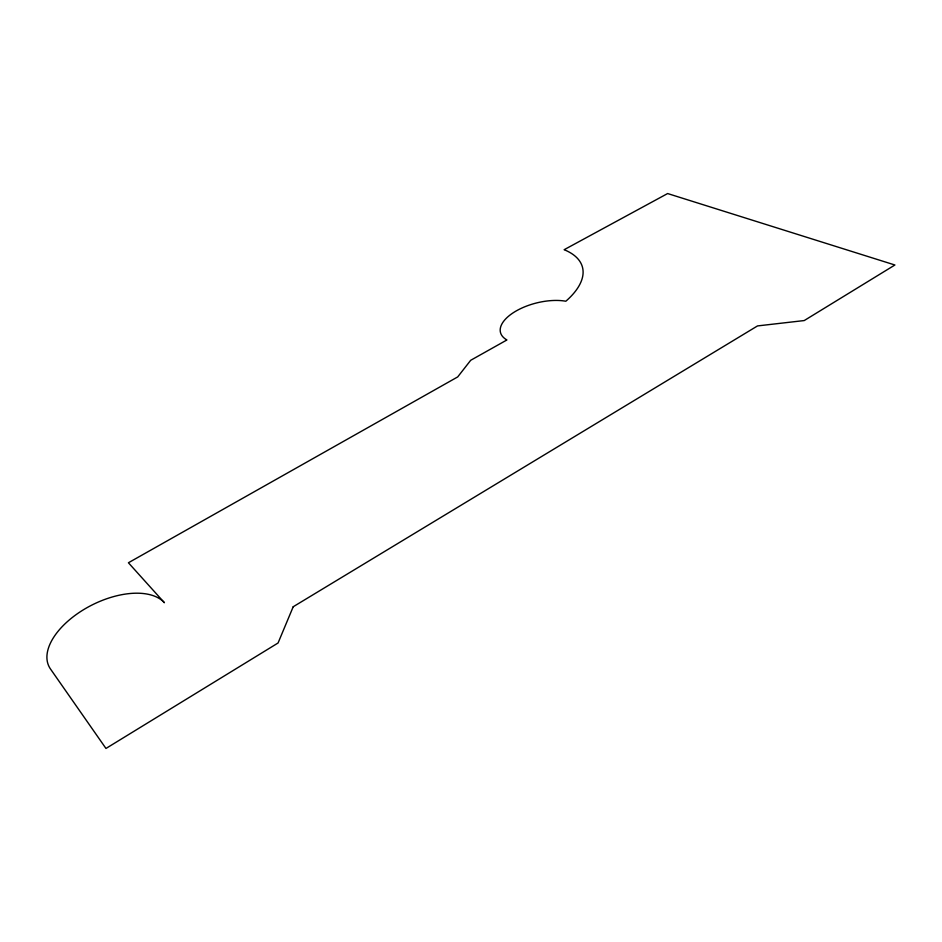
<?xml version="1.0" encoding="UTF-8"?>
<svg xmlns="http://www.w3.org/2000/svg" width="942" height="942" viewBox="0 0 942 942"><rect width="100%" height="100%" fill="white"/><g stroke="black" fill="none" stroke-linecap="round" stroke-linejoin="round"><path stroke-width="1.41" d="M293.209 606.754L278.067 642.986L105.963 748.454L50.479 668.985A66.234 35.714 -26.7 0 1 85.651 608.45A66.234 35.714 -26.7 0 1 164.414 602.727L128.418 562.763L457.706 376.918L470.694 360.291L506.926 339.956A42.049 19.829 -14.1 0 1 513.107 312.838A42.049 19.829 -14.1 0 1 565.836 301.228A94.965 42.449 -15 0 0 564.152 249.712L667.631 193.546L894.9 264.996L804.221 320.563L757.521 325.92L293.209 606.754"/></g></svg>
